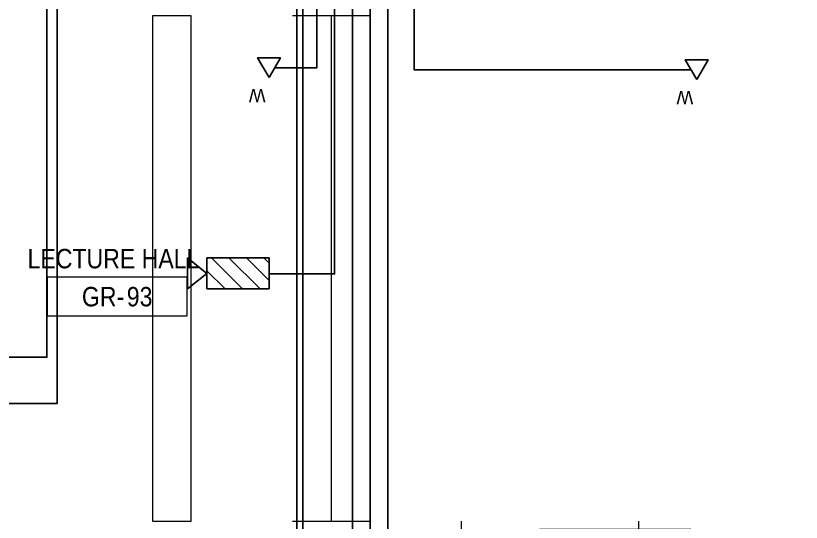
# Model space of a CAD drawing. Header units: millimetres. Extents: x -9358 to 257996, y -67499 to 9117.
# Drawn here: x 37342 to 47445, y -54688 to -48173 of the extents above; entities that cross this region are included whole.
import ezdxf
from ezdxf import colors
from ezdxf.entities.mleader import LeaderData, LeaderLine
from ezdxf.math import Vec2, Vec3

# ---------------------------------------------------------------- set-up
doc = ezdxf.new("R2010")
doc.units = ezdxf.units.MM
doc.header["$LTSCALE"] = 1000
for name, color, linetype, lineweight in [('A-FLR-PAT', 8, 'Continuous', 18), ('A-FRN', 8, 'Continuous', 9), ('A-ROM-NAM', 8, 'Continuous', 9)]:
    doc.layers.add(name, color=color, linetype=linetype, lineweight=lineweight)
for name, color, linetype in [('CCTVNET', 6, 'Continuous'), ('DATANET', 4, 'Continuous'), ('E680G_SEC', 40, 'Continuous'), ('FIBERNETW', 5, 'Continuous'), ('LC-T-OUTLET', 4, 'Continuous')]:
    doc.layers.add(name, color=color, linetype=linetype)
doc.styles.add('Arial_5', font='arial.ttf', dxfattribs={"width": 0.85, "height": 200})
doc.styles.add('ELEC', font='romant.shx', dxfattribs={"width": 0.8, "oblique": 15, "height": 0.18})

# ---------------------------------------------------------------- blocks, each defined once
blk = doc.blocks.new('ES-cctv')
for p, q in [((-4, -2), (-4, 2)), ((-4, 2), (4, 2)), ((4, 2), (4, -2)), ((4, 0), (6.5, 2)), ((6.5, 2), (6.5, -2)), ((4, 0), (6.5, -2)), ((4, -2), (-4, -2))]:
    blk.add_line(p, q)
blk = doc.blocks.new('PROJECTOR')
at = {"layer": 'E680G_SEC'}
h = blk.add_hatch(dxfattribs=at)
h.set_pattern_fill('ANSI31', color=1, scale=0.5, style=0)
h.set_pattern_definition([(45, (-650.1887, 115.5964), (-1.122532, 1.122532), [])])
h.paths.add_polyline_path([(10.56, 205.55), (2.56, 205.55), (2.56, 201.55), (10.56, 201.55)])
blk.add_blockref('ES-cctv', (6.56, 203.55), dxfattribs=at)
blk = doc.blocks.new('D-W')
at = {"color": 3, "elevation": 0}
blk.add_lwpolyline([(0, 254), (147, 0), (-147, 0), (0, 254)], dxfattribs=at)
at = {"layer": 'LC-T-OUTLET', "color": 2}
blk.add_attdef('W', (77, 236, 0), '', height=170, dxfattribs=at)
blk = doc.blocks.new('rest room116 - rest room-2161108-01-Ground Floor Furniture Plan')
at = {"layer": 'A-FRN'}
for p, q in [((41400, -48025), (40900, -48025)), ((41400, -48025), (41400, -54525)), ((41900, -48025), (41400, -48025)), ((41900, -54525), (41900, -48025)), ((40900, -54525), (41400, -54525)), ((41400, -54525), (41900, -54525))]:
    blk.add_line(p, q, dxfattribs=at)
blk = doc.blocks.new('rest room123 - rest room-2161141-01-Ground Floor Furniture Plan')
at = {"layer": 'A-FRN'}
for p, q in [((40400, -48025), (40400, -54525)), ((40900, -48025), (40400, -48025)), ((40900, -54525), (40900, -48025)), ((40400, -54525), (40900, -54525))]:
    blk.add_line(p, q, dxfattribs=at)
blk = doc.blocks.new('rest room124 - rest room-2161154-01-Ground Floor Furniture Plan')
at = {"layer": 'A-FRN'}
for p, q in [((41400, -48025), (40900, -48025)), ((41400, -48025), (41400, -54525)), ((41900, -48025), (41400, -48025)), ((41900, -54525), (41900, -48025)), ((40900, -54525), (41400, -54525)), ((41400, -54525), (41900, -54525))]:
    blk.add_line(p, q, dxfattribs=at)
blk = doc.blocks.new('rest room127 - rest room-2161181-01-Ground Floor Furniture Plan')
at = {"layer": 'A-FRN'}
for p, q in [((41400, -48025), (40900, -48025)), ((41400, -48025), (41400, -54525)), ((41900, -48025), (41400, -48025)), ((41900, -54525), (41900, -48025)), ((40900, -54525), (41400, -54525)), ((41400, -54525), (41900, -54525))]:
    blk.add_line(p, q, dxfattribs=at)
blk = doc.blocks.new('rest room128 - rest room-2161208-01-Ground Floor Furniture Plan')
at = {"layer": 'A-FRN'}
for p, q in [((41400, -48025), (40900, -48025)), ((41400, -48025), (41400, -54525)), ((41900, -48025), (41400, -48025)), ((41900, -54525), (41900, -48025)), ((40900, -54525), (41400, -54525)), ((41400, -54525), (41900, -54525))]:
    blk.add_line(p, q, dxfattribs=at)
blk = doc.blocks.new('rest room129 - rest room-2161235-01-Ground Floor Furniture Plan')
at = {"layer": 'A-FRN'}
for p, q in [((41400, -48025), (40900, -48025)), ((41400, -48025), (41400, -54525)), ((41900, -48025), (41400, -48025)), ((41900, -54525), (41900, -48025)), ((40900, -54525), (41400, -54525)), ((41400, -54525), (41900, -54525))]:
    blk.add_line(p, q, dxfattribs=at)
blk = doc.blocks.new('rest room130 - rest room-2161262-01-Ground Floor Furniture Plan')
at = {"layer": 'A-FRN'}
for p, q in [((41400, -48025), (40900, -48025)), ((41400, -48025), (41400, -54525)), ((41900, -48025), (41400, -48025)), ((41900, -54525), (41900, -48025)), ((40900, -54525), (41400, -54525)), ((41400, -54525), (41900, -54525))]:
    blk.add_line(p, q, dxfattribs=at)
blk = doc.blocks.new('rest room131 - rest room-2161289-01-Ground Floor Furniture Plan')
at = {"layer": 'A-FRN'}
for p, q in [((41400, -48025), (40900, -48025)), ((41400, -48025), (41400, -54525)), ((41900, -48025), (41400, -48025)), ((41900, -54525), (41900, -48025)), ((40900, -54525), (41400, -54525)), ((41400, -54525), (41900, -54525))]:
    blk.add_line(p, q, dxfattribs=at)
blk = doc.blocks.new('rest room132 - rest room-2161316-01-Ground Floor Furniture Plan')
at = {"layer": 'A-FRN'}
for p, q in [((41400, -48025), (40900, -48025)), ((41400, -48025), (41400, -54525)), ((41900, -48025), (41400, -48025)), ((41900, -54525), (41900, -48025)), ((40900, -54525), (41400, -54525)), ((41400, -54525), (41900, -54525))]:
    blk.add_line(p, q, dxfattribs=at)
blk = doc.blocks.new('M_Room Tag_Small - M_Room Tag_Small-919701-01-Ground Floor Furniture Plan')
at = {"layer": 'A-ROM-NAM'}
for p, q in [((9, 2.5), (-9, 2.5)), ((-9, 2.5), (-9, -2.5)), ((9, -2.5), (9, 2.5)), ((-9, -2.5), (9, -2.5))]:
    blk.add_line(p, q, dxfattribs=at)
blk = doc.blocks.new('G')
at = {"layer": 'A-FLR-PAT'}
for p, q in [((43071, -54525), (43071, -55747)), ((45350, -54525), (45350, -55654))]:
    blk.add_line(p, q, dxfattribs=at)
at = {"layer": 'A-FRN'}
for name, p in [('rest room123 - rest room-2161141-01-Ground Floor Furniture Plan', (-1300, 0)), ('rest room116 - rest room-2161108-01-Ground Floor Furniture Plan', (0, 0)), ('rest room124 - rest room-2161154-01-Ground Floor Furniture Plan', (0, 0)), ('rest room127 - rest room-2161181-01-Ground Floor Furniture Plan', (0, 0)), ('rest room128 - rest room-2161208-01-Ground Floor Furniture Plan', (0, 0)), ('rest room129 - rest room-2161235-01-Ground Floor Furniture Plan', (0, 0)), ('rest room130 - rest room-2161262-01-Ground Floor Furniture Plan', (0, 0)), ('rest room131 - rest room-2161289-01-Ground Floor Furniture Plan', (0, 0)), ('rest room132 - rest room-2161316-01-Ground Floor Furniture Plan', (0, 0))]:
    blk.add_blockref(name, p, dxfattribs=at)
at = {"layer": 'A-ROM-NAM', "xscale": 99.99999999999991, "yscale": 99.99999999999991, "zscale": 99.99999999999991}
blk.add_blockref('M_Room Tag_Small - M_Room Tag_Small-919701-01-Ground Floor Furniture Plan', (38647, -51636), dxfattribs=at)
at = {"layer": 'A-ROM-NAM', "char_height": 250, "attachment_point": 1, "style": 'Arial_5'}
for s, insert, width in [('LECTURE HALL', (37494, -51024), 2828.35), ('GR-', (38193, -51513), 699.87), ('93', (38770, -51513), 418.48)]:
    blk.add_mtext(s, dxfattribs=dict(at, insert=insert, width=width))

msp = doc.modelspace()

# ---------------------------------------------------------------- block references
msp.add_blockref('G', (0, -148))

# ---------------------------------------------------------------- next in the draw order: linework, layer by layer
at = {"layer": 'CCTVNET', "color": 3}
for points in [[(50102, -59100), (48293, -59100), (48293, -57219), (40955, -57219), (40955, -43490)], [(52474, -57550), (52474, -57139), (41035, -57139), (41035, -43490)]]:
    msp.add_lwpolyline(points, dxfattribs=at)
at = {"layer": 'DATANET', "color": 3, "ltscale": 0.07}
msp.add_lwpolyline([(37874, -43962), (37874, -53161), (34599, -53161)], dxfattribs=at)
at = {"layer": 'DATANET', "color": 3}
msp.add_lwpolyline([(36988, -52566), (37742, -52566), (37744, -45228), (37744, -43962)], dxfattribs=at)
at = {"layer": 'DATANET', "color": 3, "elevation": 0}
for points in [[(40600, -51493), (41443, -51493), (41443, -43962)], [(40673, -48842), (41215, -48842), (41215, -43962)], [(46027, -48867), (42464, -48867), (42464, -43962)]]:
    msp.add_lwpolyline(points, dxfattribs=at)
at = {"layer": 'DATANET', "color": 3, "ltscale": 50}
for points in [[(40702, -54783), (41671, -54783), (41671, -43962)], [(42427, -57331), (41899, -57331), (41899, -43962)], [(46026, -54775), (42127, -54783), (42127, -43962)]]:
    msp.add_lwpolyline(points, dxfattribs=at)

# ---------------------------------------------------------------- next in the draw order: block references
at = {"layer": 'DATANET', "color": 3}
ref = msp.add_blockref('D-W', (40600, -48715), dxfattribs=dict(at, rotation=180))
ref.add_attrib('W', 'W', (40555, -49117, 0), dxfattribs={"layer": 'LC-T-OUTLET', "color": 3, "height": 170, "rotation": 180})
ref = msp.add_blockref('D-W', (46100, -48740), dxfattribs=dict(at, rotation=180))
ref.add_attrib('W', 'W', (46055, -49142, 0), dxfattribs={"layer": 'LC-T-OUTLET', "color": 3, "height": 170, "rotation": 180})
at = {"layer": 'DATANET', "color": 3, "xscale": -100, "yscale": 100, "zscale": 100}
msp.add_blockref('PROJECTOR', (40856, -71842), dxfattribs=at)

# ---------------------------------------------------------------- next in the draw order: leaders
at = {"layer": 'DATANET', "color": 3}
ml = msp.add_multileader_mtext('Standard', dxfattribs=at)
ml.set_content('{\\C4;CABLE TRUNK (600X100X150mm) FOR DATA & AV}', color=2, style='ELEC')
ml.set_leader_properties(color=4)
ml.build(insert=Vec2(0, 0))
ml.multileader.update_dxf_attribs({"text_left_attachment_type": 6, "text_right_attachment_type": 6, "dogleg_length": 1703, "arrow_head_size": 151})
ctx = ml.context
ctx.base_point, ctx.char_height, ctx.arrow_head_size, ctx.landing_gap_size, ctx.plane_origin = Vec3(21824, -51363), 227.11, 151, 22.7, Vec3(9177, -87631)
ctx.left_attachment, ctx.right_attachment = 6, 6
notes = []
notes.append((ctx, [(1, (1, 1, 0), (29560, -51363), (-1, 0), 178, [(0, [(32896, -52200)], 0, [])])]))
ctx.mtext.insert, ctx.mtext.width, ctx.mtext.line_spacing_factor, ctx.mtext.flow_direction = Vec3(21847, -51060), 213786.42, 2, 5
at = {"layer": 'FIBERNETW', "color": 5}
ml = msp.add_multileader_mtext('Standard', dxfattribs=at)
ml.set_content('{\\C5;CABLE TRUNK (400X100X150mm) FOR FIBER OPTIC}', color=2, style='ELEC')
ml.set_leader_properties(color=5)
ml.build(insert=Vec2(0, 0))
ml.multileader.update_dxf_attribs({"text_left_attachment_type": 6, "text_right_attachment_type": 6, "dogleg_length": 1703, "arrow_head_size": 151})
ctx = ml.context
ctx.base_point, ctx.char_height, ctx.arrow_head_size, ctx.landing_gap_size, ctx.plane_origin = Vec3(21659, -52741), 227.11, 151, 22.7, Vec3(7868, -88455)
ctx.left_attachment, ctx.right_attachment = 6, 6
notes.append((ctx, [(1, (1, 1, 0), (29594, -52741), (-1, 0), 178, [(0, [(30096, -51387)], 0, [])])]))
ctx.mtext.insert, ctx.mtext.width, ctx.mtext.line_spacing_factor, ctx.mtext.flow_direction = Vec3(21682, -52438), 213786.42, 2, 5
for ctx, leaders in notes:
    for number, flags, end, landing, length, lines in leaders:
        leader = LeaderData()
        leader.index, (leader.has_last_leader_line, leader.has_dogleg_vector, leader.attachment_direction) = number, flags
        leader.last_leader_point, leader.dogleg_vector, leader.dogleg_length = Vec3(end), Vec3(landing), length
        for number, points, colour, breaks in lines:
            line = LeaderLine()
            line.index, line.vertices, line.color, line.breaks = number, Vec3.list(points), colors.encode_raw_color(colour), breaks
            leader.lines.append(line)
        ctx.leaders.append(leader)

doc.saveas('drawing.dxf')
